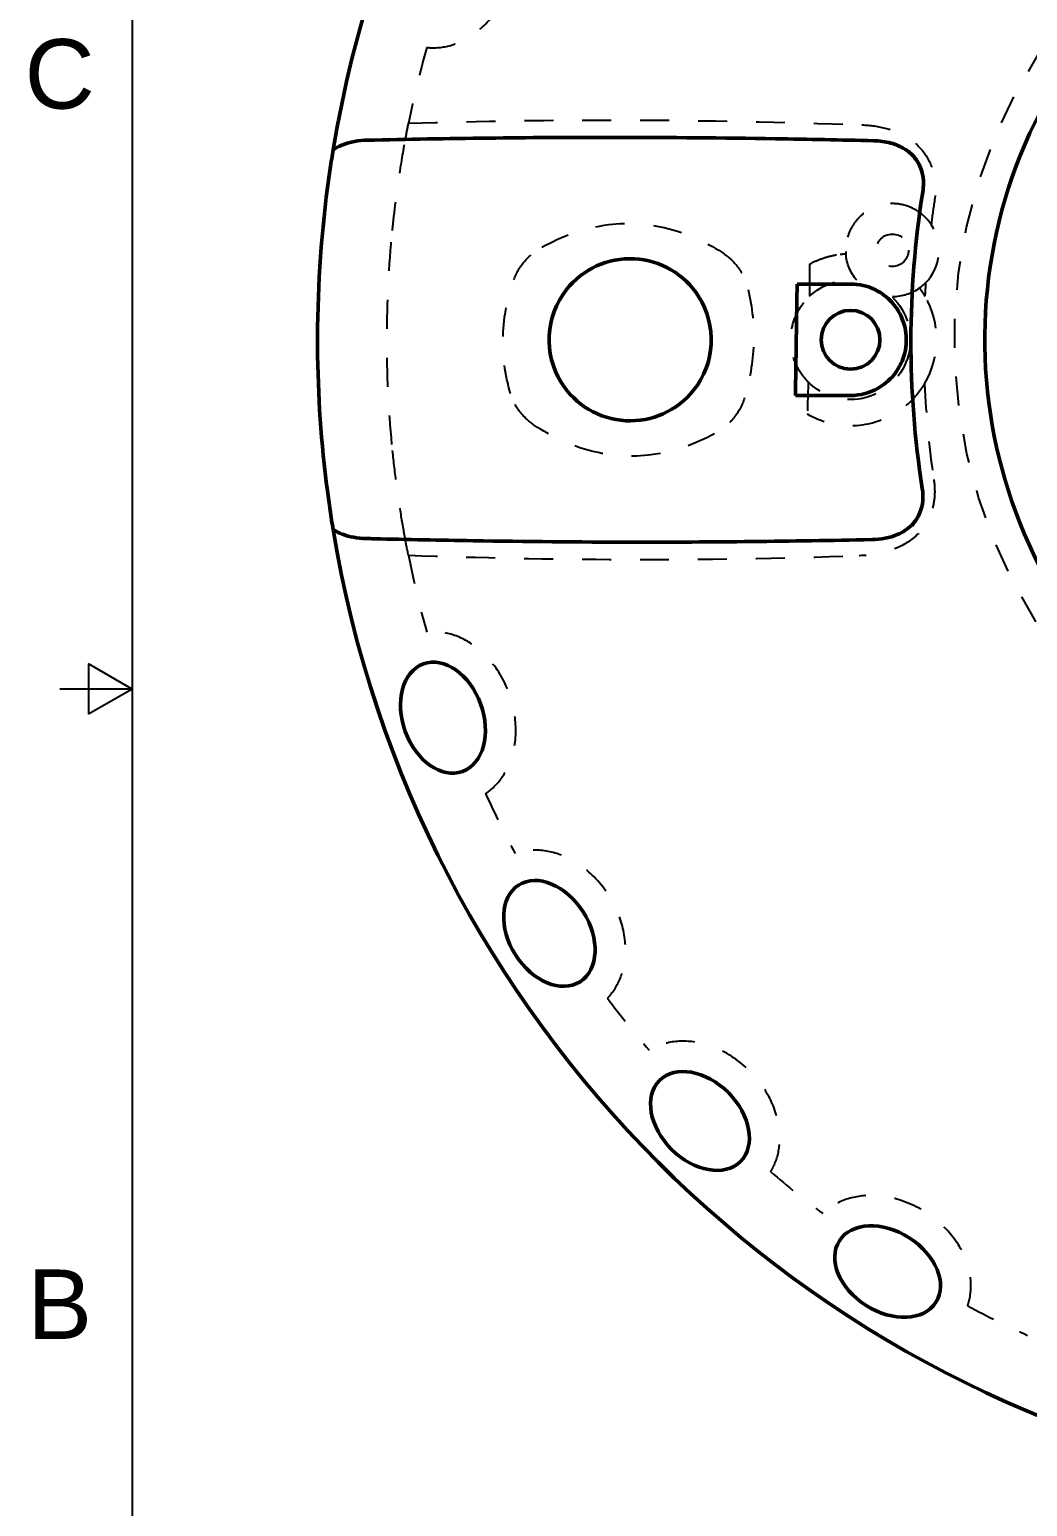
# Model space of a CAD drawing. Header units: inches. Extents: x 0 to 22, y 0 to 17.
# Drawn here: x 0.15 to 3.59, y 5.68 to 10.78 of the extents above; entities that cross this region are included whole.
import ezdxf
from ezdxf.enums import TextEntityAlignment as Align

# ---------------------------------------------------------------- set-up
doc = ezdxf.new("R2010")
doc.units = ezdxf.units.IN
doc.header["$LTSCALE"] = 0.75
doc.header["$MEASUREMENT"] = 0
doc.linetypes.add('HIDDEN2', pattern=[0.1875, 0.125, -0.0625])
doc.layers.add('Border', color=7, linetype='Continuous')
doc.layers.add('Hidden', color=7, linetype='HIDDEN2', lineweight=25)
doc.layers.add('Visible', color=7, linetype='Continuous', lineweight=50)
doc.styles.add('FusionTitle', font='ARIALUNI.TTF')

# ---------------------------------------------------------------- blocks, each defined once
blk = doc.blocks.new('ANSI_C_SHEET')
at = {"layer": 'Border'}
for p, q in [((0.5, 16.25), (0.5, 0.75)), ((0.35, 8.586603), (0.35, 8.413397)), ((0.5, 8.5), (0.35, 8.586603)), ((0.5, 8.5), (0.25, 8.5)), ((0.5, 8.5), (0.35, 8.413397))]:
    blk.add_line(p, q, dxfattribs=at)
at = {"layer": 'Border', "style": 'FusionTitle'}
for s, p in [('C', (0.25, 10.625)), ('B', (0.25, 6.375))]:
    blk.add_text(s, height=0.24, dxfattribs=at).set_placement(p, align=Align.MIDDLE)

msp = doc.modelspace()

# ---------------------------------------------------------------- linework, layer by layer
at = {"layer": 'Hidden'}
msp.add_circle((3.1255, 10.0157, 0.0173), 0.056, dxfattribs=at)
at = {"layer": 'Hidden', "extrusion": (0, 0, -1)}
for centre, radius, start, end in [((-5.1598, 9.7064, -0.2404), 1.8198, 226.8637, 108.1363), ((-3.1255, 10.0157, 0.1664), 0.161, 319.823, 355.6451), ((-2.9813, 9.7064, 0.1664), 0.2065, 46.6393, 95.8941), ((-2.9813, 9.7064, 0.1664), 0.2065, 134.1059, 315.1378), ((-3.1255, 10.0157, 0.1664), 0.161, 234.3549, 270.177)]:
    msp.add_arc(centre, radius, start, end, dxfattribs=at)
at = {"layer": 'Hidden'}
for centre, radius, start, end in [((5.1598, 9.7064, 0.2404), 3.7795, 164.5045, 168.5858), ((3.1255, 10.0157, 0.2404), 0.161, 315.6411, 33.5166), ((2.9813, 9.7064, 0.2404), 0.2975, 329.3099, 30.3565), ((5.1598, 9.7064, 0.2404), 3.7795, 191.3609, 195.4955), ((5.1598, 9.7064, 0.2404), 3.7795, 204.5045, 207.9955), ((5.1598, 9.7064, 0.2404), 3.7795, 217.0045, 220.4955), ((5.1598, 9.7064, 0.2404), 3.7795, 229.5045, 232.9955), ((5.1598, 9.7064, 0.2404), 3.7795, 242.0045, 245.4955)]:
    msp.add_arc(centre, radius, start, end, dxfattribs=at)
for points, knots in [([(1.5176, 10.7162, 0.2404), (1.5268, 10.7152, 0.2404), (1.536, 10.7148, 0.2404), (1.5453, 10.715, 0.2404), (1.5725, 10.7157, 0.2404), (1.5992, 10.7215, 0.2404), (1.654, 10.7435, 0.2404), (1.6811, 10.7609, 0.2404), (1.7351, 10.8088, 0.2404), (1.7601, 10.8414, 0.2404), (1.8027, 10.92, 0.2404), (1.8178, 10.968, 0.2404), (1.8278, 11.0584, 0.2404), (1.8251, 11.1012, 0.2404), (1.8045, 11.1731, 0.2404), (1.7901, 11.2027, 0.2404), (1.7558, 11.2462, 0.2404), (1.7393, 11.2616, 0.2404), (1.7207, 11.274, 0.2404)], [3.225971, 3.225971, 3.225971, 3.225971, 3.278896, 3.278896, 3.278896, 3.434471, 3.434471, 3.615885, 3.615885, 3.845376, 3.845376, 4.12321, 4.12321, 4.362039, 4.362039, 4.54893, 4.54893, 4.677945, 4.677945, 4.677945, 4.677945]), ([(1.3991, 10.0835, -0.0135), (1.4021, 10.1136, -0.0138), (1.4055, 10.1436, -0.0095), (1.413, 10.2039, 0.0076), (1.4171, 10.234, 0.0209), (1.4289, 10.3134, 0.068), (1.437, 10.3602, 0.1106), (1.4442, 10.3988, 0.1627)], [-0.7656272, -0.7656272, -0.7656272, -0.7656272, -0.5773786, -0.5773786, -0.3727843, -0.3727843, 0, 0, 0, 0]), ([(3.2138, 10.1503, 0.1873), (3.1947, 10.1628, 0.1661), (3.1727, 10.1714, 0.1463), (3.1295, 10.1778, 0.1096), (3.1094, 10.1771, 0.0931), (3.0781, 10.17, 0.0667), (3.0667, 10.166, 0.0568), (3.047, 10.1566, 0.0392), (3.0385, 10.1515, 0.0314), (3.0223, 10.1396, 0.0157), (3.0144, 10.1327, 0.0079), (2.998, 10.1149, -0.0092), (2.9897, 10.1034, -0.0184), (2.9757, 10.0767, -0.0346), (2.9707, 10.0622, -0.0409), (2.9653, 10.0358, -0.0473), (2.9643, 10.0238, -0.0485), (2.9646, 10.0117, -0.0475)], [-0.7355711, -0.7355711, -0.7355711, -0.7355711, -0.5794344, -0.5794344, -0.4485292, -0.4485292, -0.3705136, -0.3705136, -0.3074157, -0.3074157, -0.2420974, -0.2420974, -0.1582341, -0.1582341, -0.0694785, -0.0694785, 0, 0, 0, 0]), ([(1.9154, 10.0257, -0.3633), (1.9818, 10.0635, -0.3633), (2.0606, 10.0934, -0.3633), (2.2152, 10.1127, -0.3633), (2.2835, 10.1082, -0.3633), (2.4166, 10.0742, -0.3633), (2.4799, 10.0455, -0.3633), (2.5367, 10.0086, -0.3633)], [0, 0, 0, 0, 0.436615, 0.436615, 0.788012, 0.788012, 1.132395, 1.132395, 1.132395, 1.132395]), ([(3.2138, 10.1503, 0.1873), (3.2205, 10.1459, 0.1948), (3.227, 10.1409, 0.2021), (3.2429, 10.1266, 0.2203), (3.2519, 10.1163, 0.2309), (3.2597, 10.1046, 0.2404)], [0.0357034, 0.0357034, 0.0357034, 0.0357034, 0.0984121, 0.0984121, 0.1960622, 0.1960622, 0.1960622, 0.1960622]), ([(1.3976, 9.3448, -0.0176), (1.3858, 9.4675, -0.0148), (1.38, 9.5907, -0.013), (1.3805, 9.8375, -0.0115), (1.3868, 9.9608, -0.0119), (1.3991, 10.0835, -0.0135)], [-1.629687, -1.629687, -1.629687, -1.629687, -0.924692, -0.924692, -0.219227, -0.219227, -0.219227, -0.219227]), ([(1.8205, 9.9185, -0.3633), (1.8294, 9.9425, -0.3633), (1.8429, 9.964, -0.3633), (1.8763, 9.9999, -0.3633), (1.895, 10.0141, -0.3633), (1.9154, 10.0257, -0.3633)], [0, 0, 0, 0, 0.1463293, 0.1463293, 0.2801398, 0.2801398, 0.2801398, 0.2801398]), ([(2.5367, 10.0086, -0.3633), (2.5585, 9.9944, -0.3633), (2.5777, 9.9768, -0.3633), (2.6017, 9.9444, -0.3633), (2.609, 9.9321, -0.3633), (2.6205, 9.9064, -0.3633), (2.6249, 9.8934, -0.3633), (2.6279, 9.8799, -0.3633)], [0, 0, 0, 0, 0.1487569, 0.1487569, 0.2307223, 0.2307223, 0.3097026, 0.3097026, 0.3097026, 0.3097026]), ([(2.839, 9.9677, -0.1664), (2.8519, 9.9747, -0.1542), (2.8651, 9.9806, -0.1418), (2.8888, 9.9893, -0.1196), (2.8991, 9.9925, -0.1098), (2.9215, 9.9981, -0.0887), (2.9334, 10.0003, -0.0773), (2.9453, 10.0017, -0.0658)], [0, 0, 0, 0, 0.108868, 0.108868, 0.1920745, 0.1920745, 0.2872768, 0.2872768, 0.2872768, 0.2872768]), ([(2.9646, 10.0117, -0.0475), (2.9646, 10.0108, -0.0474), (2.9646, 10.0099, -0.0474), (2.9647, 10.0071, -0.0471), (2.9648, 10.0053, -0.0469), (2.965, 10.0034, -0.0466)], [-0.87218256, -0.87218256, -0.87218256, -0.87218256, -0.86653682, -0.86653682, -0.85497178, -0.85497178, -0.85497178, -0.85497178]), ([(1.8072, 9.5204, -0.3633), (1.7878, 9.5854, -0.3633), (1.7789, 9.6531, -0.3633), (1.7835, 9.7886, -0.3633), (1.7968, 9.8553, -0.3633), (1.8205, 9.9185, -0.3633)], [0, 0, 0, 0, 0.387671, 0.387671, 0.773485, 0.773485, 0.773485, 0.773485]), ([(2.6279, 9.8799, -0.3633), (2.642, 9.8181, -0.3633), (2.6485, 9.7549, -0.3633), (2.644, 9.628, -0.3633), (2.6332, 9.5658, -0.3633), (2.615, 9.5057, -0.3633)], [0, 0, 0, 0, 0.3621617, 0.3621617, 0.7212794, 0.7212794, 0.7212794, 0.7212794]), ([(2.8349, 9.5608, -0.1664), (2.8336, 9.5621, -0.1678), (2.8323, 9.5635, -0.1691), (2.8165, 9.5802, -0.1852), (2.8037, 9.5986, -0.1988), (2.7855, 9.6379, -0.2186), (2.7794, 9.6579, -0.2255), (2.7741, 9.698, -0.232), (2.7742, 9.7168, -0.2323), (2.7797, 9.7554, -0.227), (2.7854, 9.7742, -0.2211), (2.8017, 9.8104, -0.2045), (2.8127, 9.8271, -0.1933), (2.8297, 9.8468, -0.1762), (2.8345, 9.8518, -0.1714), (2.8395, 9.8565, -0.1664)], [0.3064291, 0.3064291, 0.3064291, 0.3064291, 0.3197226, 0.3197226, 0.4674082, 0.4674082, 0.5939667, 0.5939667, 0.7033905, 0.7033905, 0.8209939, 0.8209939, 0.9511364, 0.9511364, 0.9997407, 0.9997407, 0.9997407, 0.9997407]), ([(2.8349, 9.5608, -0.1664), (2.8349, 9.5595, -0.1664), (2.8349, 9.5583, -0.1664), (2.8339, 9.5235, -0.1664), (2.8326, 9.4805, -0.1664), (2.8317, 9.4493, -0.1664)], [-0.1525306, -0.1525306, -0.1525306, -0.1525306, -0.1485395, -0.1485395, -0.0414416, -0.0414416, -0.0414416, -0.0414416]), ([(3.2371, 9.5546, 0.2404), (3.2204, 9.5265, 0.2221), (3.2001, 9.5028, 0.2001), (3.1456, 9.4547, 0.1418), (3.1084, 9.4345, 0.1028), (3.0195, 9.4067, 0.0126), (2.9649, 9.4045, -0.0405), (2.8845, 9.4237, -0.1166), (2.8574, 9.4344, -0.142), (2.8317, 9.4493, -0.1664)], [0.001716, 0.001716, 0.001716, 0.001716, 0.21547, 0.21547, 0.533158, 0.533158, 0.950907, 0.950907, 1.168643, 1.168643, 1.168643, 1.168643]), ([(1.8901, 9.4107, -0.3633), (1.8717, 9.4231, -0.3633), (1.8552, 9.4378, -0.3633), (1.8258, 9.4746, -0.3633), (1.8143, 9.4965, -0.3633), (1.8072, 9.5204, -0.3633)], [0, 0, 0, 0, 0.1266999, 0.1266999, 0.2692788, 0.2692788, 0.2692788, 0.2692788]), ([(2.615, 9.5057, -0.3633), (2.6072, 9.4799, -0.3633), (2.5946, 9.4563, -0.3633), (2.5677, 9.4237, -0.3633), (2.5567, 9.4131, -0.3633), (2.5393, 9.3994, -0.3633), (2.5336, 9.3953, -0.3633), (2.5226, 9.3881, -0.3633), (2.5171, 9.3848, -0.3633), (2.5116, 9.3818, -0.3633)], [0, 0, 0, 0, 0.1541007, 0.1541007, 0.2413186, 0.2413186, 0.2809319, 0.2809319, 0.3170214, 0.3170214, 0.3170214, 0.3170214]), ([(1.4419, 9.0266, 0.1537), (1.4368, 9.0542, 0.1181), (1.4313, 9.0865, 0.086), (1.4205, 9.1554, 0.0352), (1.4153, 9.1914, 0.0153), (1.4057, 9.2666, -0.0113), (1.4013, 9.3056, -0.0185), (1.3976, 9.3448, -0.0176)], [-0.7154314, -0.7154314, -0.7154314, -0.7154314, -0.4579754, -0.4579754, -0.2248866, -0.2248866, 0, 0, 0, 0]), ([(1.7207, 8.1388, 0.2404), (1.7284, 8.144, 0.2404), (1.7358, 8.1497, 0.2404), (1.7428, 8.1558, 0.2404), (1.7632, 8.1739, 0.2404), (1.7799, 8.1955, 0.2404), (1.8077, 8.2477, 0.2404), (1.8172, 8.2784, 0.2404), (1.8278, 8.3499, 0.2404), (1.8259, 8.391, 0.2404), (1.8079, 8.4786, 0.2404), (1.7886, 8.5251, 0.2404), (1.738, 8.6007, 0.2404), (1.7085, 8.6317, 0.2404), (1.6465, 8.6734, 0.2404), (1.6163, 8.6868, 0.2404), (1.5623, 8.6979, 0.2404), (1.5398, 8.6991, 0.2404), (1.5176, 8.6967, 0.2404)], [3.225541, 3.225541, 3.225541, 3.225541, 3.278911, 3.278911, 3.278911, 3.434531, 3.434531, 3.616057, 3.616057, 3.845714, 3.845714, 4.123635, 4.123635, 4.362269, 4.362269, 4.549042, 4.549042, 4.677523, 4.677523, 4.677523, 4.677523]), ([(2.1415, 7.4316, 0.2404), (2.1479, 7.4383, 0.2404), (2.1539, 7.4455, 0.2404), (2.1594, 7.453, 0.2404), (2.1754, 7.475, 0.2404), (2.187, 7.4998, 0.2404), (2.2029, 7.5567, 0.2404), (2.2055, 7.5888, 0.2404), (2.2004, 7.6609, 0.2404), (2.1896, 7.7006, 0.2404), (2.1531, 7.7822, 0.2404), (2.1242, 7.8235, 0.2404), (2.0584, 7.8863, 0.2404), (2.0229, 7.9102, 0.2404), (1.9534, 7.9374, 0.2404), (1.921, 7.944, 0.2404), (1.8658, 7.9432, 0.2404), (1.8437, 7.9395, 0.2404), (1.8225, 7.9323, 0.2404)], [3.225541, 3.225541, 3.225541, 3.225541, 3.278911, 3.278911, 3.278911, 3.434531, 3.434531, 3.616057, 3.616057, 3.845714, 3.845714, 4.123635, 4.123635, 4.362269, 4.362269, 4.549042, 4.549042, 4.677523, 4.677523, 4.677523, 4.677523]), ([(2.7054, 6.8323, 0.2404), (2.7102, 6.8402, 0.2404), (2.7145, 6.8485, 0.2404), (2.7182, 6.857, 0.2404), (2.7291, 6.882, 0.2404), (2.7351, 6.9087, 0.2404), (2.7383, 6.9677, 0.2404), (2.7339, 6.9996, 0.2404), (2.7132, 7.0688, 0.2404), (2.6942, 7.1053, 0.2404), (2.6408, 7.177, 0.2404), (2.6037, 7.2111, 0.2404), (2.5259, 7.2582, 0.2404), (2.486, 7.2738, 0.2404), (2.4122, 7.2854, 0.2404), (2.3793, 7.2848, 0.2404), (2.3255, 7.272, 0.2404), (2.3047, 7.2636, 0.2404), (2.2856, 7.252, 0.2404)], [3.225541, 3.225541, 3.225541, 3.225541, 3.278911, 3.278911, 3.278911, 3.434531, 3.434531, 3.616057, 3.616057, 3.845714, 3.845714, 4.123635, 4.123635, 4.362269, 4.362269, 4.549042, 4.549042, 4.677523, 4.677523, 4.677523, 4.677523]), ([(3.3856, 6.3692, 0.2404), (3.3887, 6.3782, 0.2404), (3.3911, 6.3875, 0.2404), (3.393, 6.3969, 0.2404), (3.3981, 6.4236, 0.2404), (3.3981, 6.451, 0.2404), (3.3882, 6.5094, 0.2404), (3.3769, 6.5396, 0.2404), (3.3414, 6.6027, 0.2404), (3.3147, 6.6343, 0.2404), (3.2468, 6.6926, 0.2404), (3.203, 6.7176, 0.2404), (3.1169, 6.7464, 0.2404), (3.0747, 6.7528, 0.2404), (3.0003, 6.7479, 0.2404), (2.9683, 6.7401, 0.2404), (2.9191, 6.7159, 0.2404), (2.9009, 6.7034, 0.2404), (2.885, 6.6881, 0.2404)], [3.224119, 3.224119, 3.224119, 3.224119, 3.278959, 3.278959, 3.278959, 3.434731, 3.434731, 3.616628, 3.616628, 3.846837, 3.846837, 4.125041, 4.125041, 4.363029, 4.363029, 4.54941, 4.54941, 4.676126, 4.676126, 4.676126, 4.676126])]:
    msp.add_open_spline(points, degree=3, knots=knots, dxfattribs=at)
at = {"layer": 'Hidden', "extrusion": (4.1979e-12, 1.14637e-09, 1)}
msp.add_open_spline([(1.455, 10.4544, 0.2404), (1.705, 10.4619, 0.2404), (1.9492, 10.466, 0.2404), (2.4845, 10.4646, 0.2404), (2.7484, 10.4583, 0.2404), (3.0201, 10.4487, 0.2404)], degree=3, knots=[-3.437072, -3.437072, -3.437072, -3.437072, -1.970205, -1.970205, -0.387072, -0.387072, -0.387072, -0.387072], dxfattribs=at)
at = {"layer": 'Hidden'}
for points in [[(1.4442, 10.3988, 0.1627), (1.4476, 10.4171, 0.1874), (1.4512, 10.4356, 0.2133), (1.455, 10.4544, 0.2404)], [(3.2707, 10.1835, 0.2404), (3.2667, 10.1572, 0.2404), (3.263, 10.1309, 0.2404), (3.2597, 10.1046, 0.2404)], [(2.9453, 10.0017, -0.0658), (2.9519, 10.0025, -0.0594), (2.9584, 10.0031, -0.053), (2.965, 10.0034, -0.0466)], [(2.839, 9.9677, -0.1664), (2.8395, 9.9617, -0.1664), (2.8397, 9.9557, -0.1664), (2.8397, 9.9497, -0.1664)], [(2.8397, 9.9497, -0.1664), (2.8397, 9.9155, -0.1664), (2.8396, 9.8849, -0.1664), (2.8395, 9.8565, -0.1664)], [(3.2406, 9.9031, 0.2404), (3.234, 9.8964, 0.2341), (3.2269, 9.8903, 0.2271), (3.2193, 9.8848, 0.2197)], [(3.2406, 9.9031, 0.2404), (3.2396, 9.8877, 0.2404), (3.2387, 9.8722, 0.2404), (3.238, 9.8568, 0.2404)], [(3.2193, 9.8848, 0.2197), (3.226, 9.8759, 0.2271), (3.2323, 9.8665, 0.234), (3.238, 9.8568, 0.2404)], [(3.2371, 9.5546, 0.2404), (3.2419, 9.4438, 0.2404), (3.2524, 9.3332, 0.2404), (3.2687, 9.2235, 0.2404)], [(1.4543, 8.9619, 0.2404), (1.4499, 8.9837, 0.21), (1.4458, 9.0052, 0.1811), (1.4419, 9.0266, 0.1537)]]:
    msp.add_open_spline(points, degree=3, dxfattribs=at)
at = {"layer": 'Hidden', "extrusion": (2.1507e-12, 2.0329e-12, -1)}
msp.add_open_spline([(3.0201, 10.4487, 0.2404), (3.0488, 10.4476, 0.2404), (3.0777, 10.4438, 0.2404), (3.1314, 10.4292, 0.2404), (3.1565, 10.4187, 0.2404), (3.2009, 10.3904, 0.2404), (3.2199, 10.3732, 0.2404), (3.2507, 10.331, 0.2404), (3.2615, 10.3071, 0.2404), (3.2754, 10.2493, 0.2404), (3.2756, 10.2161, 0.2404), (3.2707, 10.1835, 0.2404)], degree=3, knots=[-0.8061177, -0.8061177, -0.8061177, -0.8061177, -0.6418101, -0.6418101, -0.487569, -0.487569, -0.3401197, -0.3401197, -0.1883512, -0.1883512, 0, 0, 0, 0], dxfattribs=at)
at = {"layer": 'Hidden', "extrusion": (1.26369e-11, 2.71856e-10, -1)}
msp.add_open_spline([(2.5116, 9.3818, -0.3633), (2.4476, 9.3466, -0.3633), (2.3697, 9.3174, -0.3633), (2.2112, 9.2998, -0.3633), (2.1399, 9.3063, -0.3633), (2.0065, 9.3445, -0.3633), (1.9451, 9.3737, -0.3633), (1.8901, 9.4107, -0.3633)], degree=3, knots=[0, 0, 0, 0, 0.417577, 0.417577, 0.766798, 0.766798, 1.087486, 1.087486, 1.087486, 1.087486], dxfattribs=at)
at = {"layer": 'Hidden', "extrusion": (1.20822e-10, -1.1828e-10, -1)}
msp.add_open_spline([(3.2687, 9.2235, 0.2404), (3.2718, 9.2025, 0.2404), (3.2727, 9.1813, 0.2404), (3.2688, 9.14, 0.2404), (3.2643, 9.1203, 0.2404), (3.2471, 9.077, 0.2404), (3.2328, 9.0552, 0.2404), (3.1931, 9.0148, 0.2404), (3.1674, 8.9984, 0.2404), (3.1023, 8.9706, 0.2404), (3.0588, 8.9618, 0.2404), (3.0109, 8.9603, 0.2404)], degree=3, knots=[-0.9394307, -0.9394307, -0.9394307, -0.9394307, -0.7957162, -0.7957162, -0.6583169, -0.6583169, -0.4797409, -0.4797409, -0.2738823, -0.2738823, 0, 0, 0, 0], dxfattribs=at)
at = {"layer": 'Hidden', "extrusion": (-3.058e-13, -2.87948e-10, -1)}
msp.add_open_spline([(1.4543, 8.9619, 0.2404), (1.7007, 8.9537, 0.2404), (1.9424, 8.9483, 0.2404), (2.4749, 8.9467, 0.2404), (2.7384, 8.9516, 0.2404), (3.0109, 8.9603, 0.2404)], degree=3, knots=[0.528924, 0.528924, 0.528924, 0.528924, 1.970426, 1.970426, 3.561941, 3.561941, 3.561941, 3.561941], dxfattribs=at)
at = {"layer": 'Visible'}
msp.add_circle((2.9813, 9.7064, -0.0614), 0.1015, dxfattribs=at)
for centre, radius, start, end in [((5.1598, 9.7064, 0.3454), 4.0192, 99.3863, 170.6053), ((2.2201, 9.7064, -0.3633), 0.28, 32.4, 141.82), ((2.2201, 9.7064, -0.3633), 0.28, 141.82, 212.0721), ((2.2201, 9.7064, -0.3633), 0.28, 321.4921, 32.4), ((2.2201, 9.7064, -0.3633), 0.28, 212.0721, 321.4921), ((5.1598, 9.7064, 0.3454), 4.0192, 189.3863, 260.6053)]:
    msp.add_arc(centre, radius, start, end, dxfattribs=at)
at = {"layer": 'Visible', "extrusion": (0, 0, -1)}
msp.add_arc((-5.1598, 9.7064, -0.3454), 1.7148, 219.5335, 115.4665, dxfattribs=at)
for centre, major_axis, start_param, end_param in [((1.5736, 8.4012, 0.3454), (-0.0676, 0.1858), 1.57079632676027, 7.853981633939857), ((1.9411, 7.6559, 0.3454), (-0.1062, 0.1668), 1.570796326757389, 7.853981633936975), ((2.4612, 7.0079, 0.3454), (-0.1398, 0.1398), 1.570796326794896, 7.853981633974482), ((3.1093, 6.4878, 0.3454), (-0.1668, 0.1062), 1.570796326628621, 7.853981633808206)]:
    msp.add_ellipse(centre, major_axis=major_axis, ratio=0.700909, start_param=start_param, end_param=end_param, dxfattribs=at)
at = {"layer": 'Visible'}
for points, knots in [([(1.1944, 10.3625, 0.3454), (1.1911, 10.3422, 0.3333), (1.1876, 10.3204, 0.3239), (1.1811, 10.2763, 0.3128), (1.178, 10.2545, 0.3107), (1.1751, 10.2327, 0.3127)], [-0.2616972, -0.2616972, -0.2616972, -0.2616972, -0.1258743, -0.1258743, 0, 0, 0, 0]), ([(1.1944, 10.3625, 0.3454), (1.2038, 10.3689, 0.3454), (1.2139, 10.3742, 0.3454), (1.2255, 10.379, 0.3454), (1.2265, 10.3794, 0.3454), (1.2275, 10.3798, 0.3454)], [-0.27305237, -0.27305237, -0.27305237, -0.27305237, -0.19399187, -0.19399187, -0.18652381, -0.18652381, -0.18652381, -0.18652381]), ([(1.337, 10.3964, 0.3454), (1.6186, 10.4025, 0.3454), (1.8907, 10.4057, 0.3454), (2.3581, 10.4053, 0.3454), (2.5383, 10.4037, 0.3454), (2.835, 10.399, 0.3454), (2.9476, 10.3967, 0.3454), (3.0607, 10.394, 0.3454)], [-3.719256, -3.719256, -3.719256, -3.719256, -2.087216, -2.087216, -1.039441, -1.039441, -0.387277, -0.387277, -0.387277, -0.387277]), ([(1.1751, 10.2327, 0.3127), (1.1511, 10.0508, 0.3293), (1.1395, 9.8676, 0.3382), (1.1416, 9.5143, 0.336), (1.153, 9.3491, 0.3268), (1.1745, 9.185, 0.3113)], [-2.254001, -2.254001, -2.254001, -2.254001, -1.196373, -1.196373, -0.242885, -0.242885, -0.242885, -0.242885]), ([(3.2305, 10.2158, 0.3454), (3.2037, 10.0468, 0.3454), (3.19, 9.8757, 0.3454), (3.1894, 9.5333, 0.3454), (3.2025, 9.3622, 0.3454), (3.2289, 9.1931, 0.3454)], [-2.291198, -2.291198, -2.291198, -2.291198, -1.31241, -1.31241, -0.333616, -0.333616, -0.333616, -0.333616]), ([(2.9813, 9.8989, 0.1251), (3.0105, 9.8989, 0.155), (3.0398, 9.8923, 0.1854), (3.0872, 9.8687, 0.2354), (3.1068, 9.8545, 0.2563), (3.1356, 9.8228, 0.2873), (3.1463, 9.8075, 0.2989), (3.1622, 9.7744, 0.3162), (3.1678, 9.7574, 0.3224), (3.1731, 9.7266, 0.3283), (3.1741, 9.7138, 0.3293), (3.1733, 9.6872, 0.3285), (3.1715, 9.6739, 0.3266), (3.1635, 9.641, 0.3181), (3.1557, 9.6229, 0.3097), (3.1335, 9.5861, 0.2859), (3.117, 9.5678, 0.2685), (3.0712, 9.5331, 0.2203), (3.0401, 9.5201, 0.1881), (2.9985, 9.5145, 0.1458), (2.9899, 9.514, 0.1371), (2.9813, 9.514, 0.1284)], [-2.304348, -2.304348, -2.304348, -2.304348, -2.009322, -2.009322, -1.787201, -1.787201, -1.632154, -1.632154, -1.497339, -1.497339, -1.404315, -1.404315, -1.306739, -1.306739, -1.154793, -1.154793, -0.95567, -0.95567, -0.687612, -0.687612, -0.61868, -0.61868, -0.61868, -0.61868]), ([(1.1745, 9.185, 0.3113), (1.1774, 9.1626, 0.3091), (1.1806, 9.14, 0.3113), (1.1873, 9.0945, 0.3228), (1.1909, 9.0719, 0.3327), (1.1943, 9.0509, 0.3454)], [-0.2715476, -0.2715476, -0.2715476, -0.2715476, -0.141271, -0.141271, 0, 0, 0, 0])]:
    msp.add_open_spline(points, degree=3, knots=knots, dxfattribs=at)
for points in [[(1.2275, 10.3798, 0.3454), (1.2528, 10.3897, 0.3454), (1.2822, 10.3952, 0.3454), (1.3148, 10.3959, 0.3454)], [(2.7909, 9.514, -0.0614), (2.7924, 9.6186, -0.0614), (2.7952, 9.806, -0.0614), (2.7966, 9.8989, -0.0614)], [(1.3082, 9.0198, 0.3454), (1.2781, 9.0205, 0.3454), (1.2509, 9.0255, 0.3454), (1.2273, 9.0344, 0.3454)]]:
    msp.add_open_spline(points, degree=3, dxfattribs=at)
at = {"layer": 'Visible', "extrusion": (1.29316e-10, -5.98174e-09, 1)}
msp.add_open_spline([(1.3148, 10.3959, 0.3454), (1.3222, 10.3961, 0.3454), (1.3296, 10.3962, 0.3454), (1.337, 10.3964, 0.3454)], degree=3, dxfattribs=at)
at = {"layer": 'Visible', "extrusion": (9.459e-13, 9.019e-13, -1)}
msp.add_open_spline([(3.0607, 10.394, 0.3454), (3.0807, 10.3935, 0.3454), (3.1009, 10.391, 0.3454), (3.1379, 10.381, 0.3454), (3.155, 10.3739, 0.3454), (3.1849, 10.3546, 0.3454), (3.1975, 10.3431, 0.3454), (3.2178, 10.3148, 0.3454), (3.225, 10.2988, 0.3454), (3.234, 10.2601, 0.3454), (3.234, 10.2377, 0.3454), (3.2305, 10.2158, 0.3454)], degree=3, knots=[-0.5458838, -0.5458838, -0.5458838, -0.5458838, -0.43138, -0.43138, -0.3263302, -0.3263302, -0.2279675, -0.2279675, -0.1267052, -0.1267052, 0, 0, 0, 0], dxfattribs=at)
at = {"layer": 'Visible', "extrusion": (0, 1, 0)}
for points in [[(2.7966, 9.8989, -0.0614), (2.8572, 9.8989, -0.0013), (2.9276, 9.8989, 0.0703), (2.9813, 9.8989, 0.1251)], [(2.9813, 9.514, 0.1284), (2.9234, 9.514, 0.0699), (2.8534, 9.514, -0.0003), (2.7909, 9.514, -0.0614)]]:
    msp.add_open_spline(points, degree=3, dxfattribs=at)
at = {"layer": 'Visible', "extrusion": (5.41176e-11, -6.493e-11, -1)}
msp.add_open_spline([(3.2289, 9.1931, 0.3454), (3.2312, 9.1787, 0.3454), (3.2319, 9.164, 0.3454), (3.2292, 9.1357, 0.3454), (3.2261, 9.1223, 0.3454), (3.2144, 9.0933, 0.3454), (3.2048, 9.0788, 0.3454), (3.1781, 9.052, 0.3454), (3.1608, 9.0411, 0.3454), (3.1167, 9.0226, 0.3454), (3.0871, 9.0168, 0.3454), (3.0544, 9.0161, 0.3454)], degree=3, knots=[-0.6377377, -0.6377377, -0.6377377, -0.6377377, -0.5383006, -0.5383006, -0.4444156, -0.4444156, -0.325061, -0.325061, -0.1867054, -0.1867054, 0, 0, 0, 0], dxfattribs=at)
at = {"layer": 'Visible', "extrusion": (-8.1162e-12, -1.61483e-11, -1)}
msp.add_open_spline([(1.2273, 9.0344, 0.3454), (1.2239, 9.0357, 0.3454), (1.2205, 9.037, 0.3454), (1.2093, 9.042, 0.3454), (1.2016, 9.0462, 0.3454), (1.1943, 9.0509, 0.3454)], degree=3, knots=[-0.32271167, -0.32271167, -0.32271167, -0.32271167, -0.30236345, -0.30236345, -0.25237213, -0.25237213, -0.25237213, -0.25237213], dxfattribs=at)
at = {"layer": 'Visible', "extrusion": (-1.04708e-10, -4.34411e-09, -1)}
msp.add_open_spline([(1.3365, 9.0191, 0.3454), (1.3271, 9.0193, 0.3454), (1.3176, 9.0196, 0.3454), (1.3082, 9.0198, 0.3454)], degree=3, dxfattribs=at)
at = {"layer": 'Visible', "extrusion": (-3.68e-14, -2.1745e-12, -1)}
msp.add_open_spline([(3.0544, 9.0161, 0.3454), (2.7757, 9.0102, 0.3454), (2.5059, 9.0071, 0.3454), (2.0412, 9.0076, 0.3454), (1.861, 9.0092, 0.3454), (1.5636, 9.014, 0.3454), (1.4503, 9.0164, 0.3454), (1.3365, 9.0191, 0.3454)], degree=3, knots=[-3.704007, -3.704007, -3.704007, -3.704007, -2.087134, -2.087134, -1.039355, -1.039355, -0.38307, -0.38307, -0.38307, -0.38307], dxfattribs=at)

# ---------------------------------------------------------------- block references
at = {"layer": 'Border'}
msp.add_blockref('ANSI_C_SHEET', (0, 0), dxfattribs=at)

doc.saveas('drawing.dxf')
